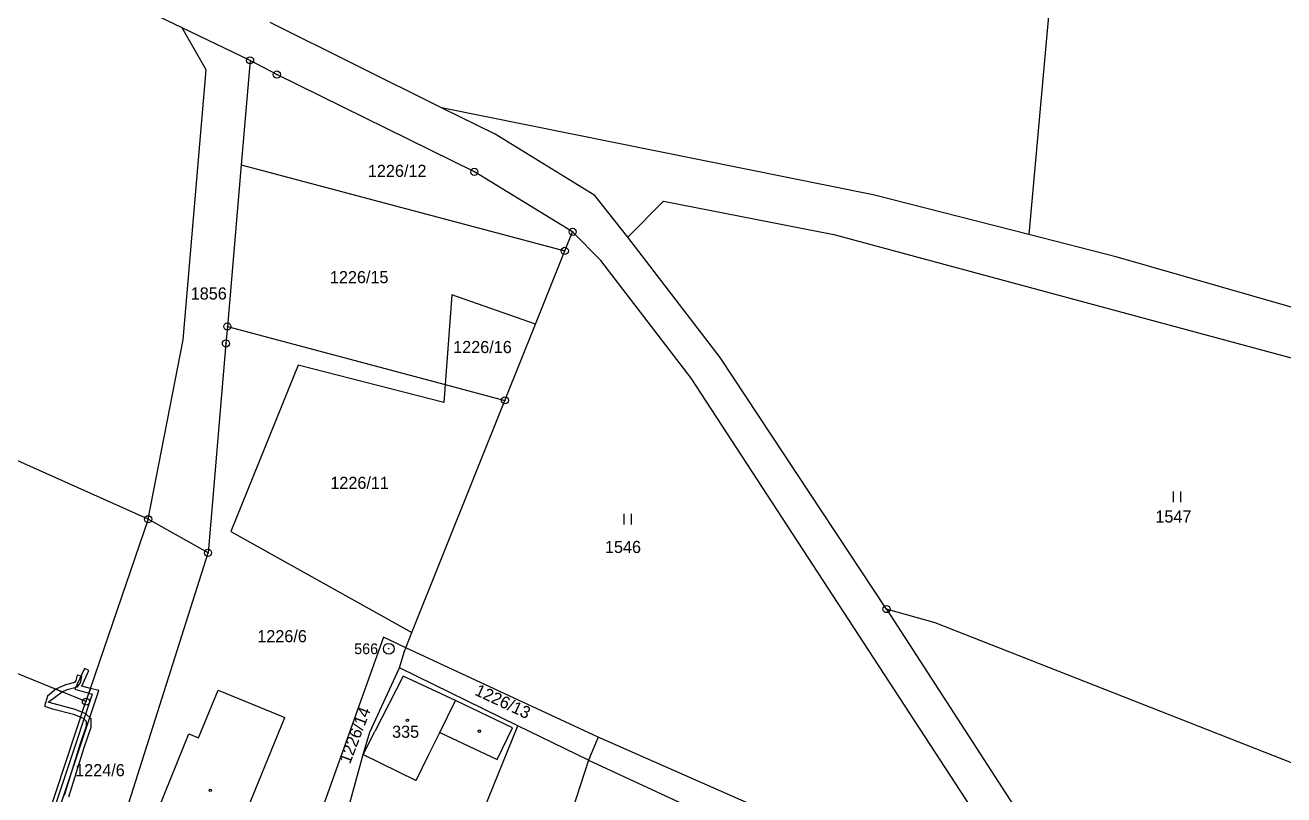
# Model space of a CAD drawing. Extents: x -820725 to -814908, y -1038210 to -1035296.
# Drawn here: x -818160.4 to -817983.8, y -1036708.3 to -1036600.3 of the extents above; entities that cross this region are included whole.
import ezdxf
from ezdxf.enums import TextEntityAlignment as Align

# ---------------------------------------------------------------- set-up
doc = ezdxf.new("R2010")
doc.units = 0
doc.header["$MEASUREMENT"] = 0
doc.linetypes.add('0_051C', pattern=[0])
for name, color, linetype in [('101', 1, 'CONTINUOUS'), ('1016', 1, 'CONTINUOUS'), ('105', 1, 'CONTINUOUS'), ('18', 1, 'CONTINUOUS'), ('21800', 1, 'CONTINUOUS'), ('21900', 1, 'CONTINUOUS'), ('23700', 1, 'CONTINUOUS'), ('306', 1, 'CONTINUOUS'), ('402', 1, 'CONTINUOUS'), ('404', 1, 'CONTINUOUS')]:
    doc.layers.add(name, color=color, linetype=linetype)

# ---------------------------------------------------------------- blocks, each defined once
blk = doc.blocks.new('4_02$0')
at = {"layer": '404', "color": 255, "linetype": 'Continuous'}
blk.add_circle((-0.01, 0), 0.175, dxfattribs=at)
blk = doc.blocks.new('3_06$2')
at = {"layer": '306', "color": 255, "linetype": 'Continuous'}
for p, q in [((-0.51, 0), (-0.51, 1.5)), ((0.49, 0), (0.49, 1.5))]:
    blk.add_line(p, q, dxfattribs=at)
blk = doc.blocks.new('1_01$12')
at = {"layer": '101', "color": 3, "linetype": 'Continuous'}
for radius in [0.75, 0.03]:
    blk.add_circle((0, 0), radius, dxfattribs=at)
blk = doc.blocks.new('1_05$13')
at = {"layer": '105', "color": 3, "linetype": 'Continuous'}
for radius in [0.5, 0.0303]:
    blk.add_circle((0, 0), radius, dxfattribs=at)

msp = doc.modelspace()

# ---------------------------------------------------------------- linework, layer by layer
at = {"layer": '21800', "color": 255, "linetype": 'Continuous'}
for p, q in [((-818107.38, -1036691.64), (-818111.36, -1036699.44)), ((-818100.05, -1036695.08), (-818107.38, -1036691.64)), ((-818102.25, -1036699.54), (-818100.05, -1036695.08)), ((-818092.08, -1036698.93), (-818100.05, -1036695.08)), ((-818094.19, -1036703.36), (-818092.08, -1036698.93)), ((-818113.01, -1036702.67), (-818111.36, -1036699.44)), ((-818103.87, -1036702.84), (-818102.25, -1036699.54)), ((-818102.25, -1036699.54), (-818094.19, -1036703.36)), ((-818113.01, -1036702.67), (-818105.66, -1036706.23)), ((-818105.56, -1036706.28), (-818103.87, -1036702.84)), ((-818105.56, -1036706.28), (-818105.66, -1036706.23))]:
    msp.add_line(p, q, dxfattribs=at)
at = {"layer": '21900', "color": 3, "linetype": 'Continuous'}
for p, q in [((-818005.45, -1036470.38), (-818019.6, -1036629.69)), ((-818102.01, -1036611.88), (-818126.07, -1036599.93)), ((-818128.88, -1036605.23), (-818138.39, -1036600.65)), ((-818128.88, -1036605.23), (-818130.13, -1036619.89)), ((-818125.12, -1036607.22), (-818128.88, -1036605.23)), ((-818097.41, -1036620.87), (-818125.12, -1036607.22)), ((-818130.13, -1036619.89), (-818132.07, -1036642.58)), ((-818130.13, -1036619.89), (-818084.72, -1036631.97)), ((-818083.62, -1036629.3), (-818097.41, -1036620.87)), ((-818084.72, -1036631.97), (-818083.62, -1036629.3)), ((-818088.83, -1036642.24), (-818084.72, -1036631.97)), ((-818100.58, -1036638.16), (-818101.52, -1036650.71)), ((-818088.83, -1036642.24), (-818100.58, -1036638.16)), ((-818132.07, -1036642.58), (-818132.27, -1036644.96)), ((-818132.07, -1036642.58), (-818101.52, -1036650.71)), ((-818093.12, -1036652.95), (-818088.83, -1036642.24)), ((-818132.27, -1036644.96), (-818134.78, -1036674.34)), ((-818122.15, -1036648.03), (-818131.57, -1036671.35)), ((-818101.71, -1036653.25), (-818122.15, -1036648.03)), ((-818101.52, -1036650.71), (-818101.71, -1036653.25)), ((-818101.52, -1036650.71), (-818093.12, -1036652.95)), ((-818106.17, -1036685.54), (-818093.12, -1036652.95)), ((-818143.18, -1036669.63), (-818151.91, -1036695.23)), ((-818134.78, -1036674.34), (-818143.18, -1036669.63)), ((-818131.57, -1036671.35), (-818106.17, -1036685.54)), ((-818151.54, -1036727.32), (-818134.78, -1036674.34)), ((-818032.75, -1036684.17), (-818039.58, -1036682.24)), ((-818039.58, -1036682.24), (-818005.86, -1036734.37)), ((-817972.15, -1036708.01), (-818032.75, -1036684.17)), ((-818151.91, -1036695.23), (-818174.27, -1036686.08)), ((-818110.14, -1036686.2), (-818119.35, -1036711.94)), ((-818107.04, -1036687.7), (-818110.14, -1036686.2)), ((-818107.04, -1036687.7), (-818106.17, -1036685.54)), ((-818107.9, -1036690.47), (-818107.26, -1036688.27)), ((-818107.26, -1036688.27), (-818107.04, -1036687.7)), ((-818080.05, -1036700.22), (-818107.04, -1036687.7)), ((-818112.08, -1036699.5), (-818107.9, -1036690.47)), ((-818091.29, -1036698.61), (-818107.9, -1036690.47)), ((-818136.1, -1036700.33), (-818133.35, -1036693.61)), ((-818133.35, -1036693.61), (-818124, -1036697.44)), ((-818157.8, -1036712.96), (-818151.91, -1036695.23)), ((-818130.94, -1036714.41), (-818124, -1036697.44)), ((-818099.55, -1036718.85), (-818091.29, -1036698.61)), ((-818081.41, -1036703.46), (-818091.29, -1036698.61)), ((-818145.75, -1036720.22), (-818137.46, -1036699.77)), ((-818137.46, -1036699.77), (-818136.1, -1036700.33)), ((-818113.01, -1036702.67), (-818112.08, -1036699.5)), ((-818080.05, -1036700.22), (-818081.41, -1036703.46)), ((-818053.31, -1036712.01), (-818080.05, -1036700.22)), ((-818115.52, -1036711.86), (-818113.01, -1036702.67)), ((-818081.41, -1036703.46), (-818087.99, -1036723.75)), ((-818081.41, -1036703.46), (-818054.57, -1036715.83))]:
    msp.add_line(p, q, dxfattribs=at)
for points in [[(-818138.39, -1036600.65), (-818155.18, -1036592.57), (-818168.03, -1036581.48), (-818195.13, -1036542.46), (-818210.34, -1036522.4), (-818221.07, -1036510.07)], [(-818143.18, -1036669.63), (-818138.25, -1036644.45), (-818135.02, -1036606.57), (-818138.39, -1036600.65)], [(-818143.18, -1036669.63), (-818237.97, -1036627.19), (-818315.49, -1036604.66)], [(-818019.6, -1036629.69), (-818041.47, -1036624.12), (-818102.01, -1036611.88)], [(-818075.87, -1036630.03), (-818080.49, -1036624.18), (-818094.51, -1036615.61), (-818102.01, -1036611.88)], [(-818075.87, -1036630.03), (-818070.89, -1036624.97), (-818046.98, -1036629.69), (-817954.68, -1036654.54)], [(-818014.23, -1036730.73), (-818066.99, -1036649.82), (-818079.65, -1036633.32), (-818083.62, -1036629.3)], [(-818039.58, -1036682.24), (-818062.9, -1036646.94), (-818075.87, -1036630.03)], [(-817950.88, -1036649.04), (-818007.24, -1036632.84), (-818019.6, -1036629.69)]]:
    msp.add_lwpolyline(points, dxfattribs=at)
at = {"layer": '23700', "color": 255, "linetype": '0_051C'}
for points in [[(-818154.53, -1036693.52), (-818153.1, -1036693.16), (-818152.69, -1036692.57), (-818152.47, -1036691.67), (-818153.15, -1036691.51), (-818153.33, -1036692.27), (-818153.52, -1036692.54), (-818154.77, -1036692.86), (-818156.13, -1036693.5), (-818155.25, -1036693.86), (-818154.53, -1036693.52)], [(-818152.48, -1036693.04), (-818151.49, -1036690.88), (-818152.12, -1036690.59), (-818153.46, -1036693.5), (-818151.5, -1036694.03), (-818151.27, -1036693.37), (-818152.48, -1036693.04)]]:
    msp.add_lwpolyline(points, close=True, dxfattribs=at)
for points in [[(-818160.61, -1036725.26), (-818150.12, -1036693.68), (-818151.27, -1036693.37), (-818151.5, -1036694.03), (-818151.02, -1036694.16), (-818161.27, -1036725.06)], [(-818154.31, -1036708.6), (-818152.14, -1036701.65), (-818151.18, -1036698.79), (-818151.16, -1036697.65), (-818151.93, -1036696.94), (-818152.41, -1036696.74), (-818153.42, -1036696.32), (-818156.39, -1036695.56), (-818157.19, -1036695.3), (-818155.25, -1036693.86), (-818156.13, -1036693.5), (-818157.28, -1036694.48), (-818157.74, -1036695.85), (-818156.59, -1036696.24), (-818153.64, -1036696.98), (-818152.63, -1036697.4), (-818152.31, -1036697.54), (-818151.86, -1036697.95), (-818151.88, -1036698.67), (-818152.8, -1036701.43), (-818154.97, -1036708.4)]]:
    msp.add_lwpolyline(points, dxfattribs=at)

# ---------------------------------------------------------------- block references
at = {"layer": '101', "color": 0, "linetype": 'ByBlock'}
msp.add_blockref('1_01$12', (-818109.42, -1036687.81), dxfattribs=at)
at = {"layer": '105', "color": 0, "linetype": 'ByBlock'}
for p in [(-818128.88, -1036605.23), (-818125.12, -1036607.22), (-818097.41, -1036620.87), (-818083.62, -1036629.3), (-818084.72, -1036631.97), (-818132.07, -1036642.58), (-818132.27, -1036644.96), (-818093.12, -1036652.95), (-818143.18, -1036669.63), (-818134.78, -1036674.34), (-818039.58, -1036682.24), (-818151.91, -1036695.23)]:
    msp.add_blockref('1_05$13', p, dxfattribs=at)
at = {"layer": '306', "color": 0, "linetype": 'ByBlock'}
for p in [(-817998.79, -1036667.25), (-818075.86, -1036670.35)]:
    msp.add_blockref('3_06$2', p, dxfattribs=at)
at = {"layer": '402', "color": 0, "linetype": 'ByBlock'}
msp.add_blockref('4_02$0', (-818096.7, -1036699.37), dxfattribs=at)
at = {"layer": '404', "color": 0, "linetype": 'ByBlock'}
for p in [(-818106.79, -1036697.86), (-818134.45, -1036707.69)]:
    msp.add_blockref('4_02$0', p, dxfattribs=at)

# ---------------------------------------------------------------- texts
at = {"layer": '1016', "color": 174, "linetype": 'Continuous'}
msp.add_text('566', height=1.5, dxfattribs=at).set_placement((-818110.92, -1036687.81), align=Align.MIDDLE_RIGHT)
at = {"layer": '18', "color": 255, "linetype": 'Continuous'}
for s, p in [('1226/12', (-818108.24, -1036622.1)), ('1226/15', (-818113.57, -1036637.01)), ('1226/16', (-818096.27, -1036646.82)), ('1226/11', (-818113.51, -1036665.88)), ('1226/6', (-818124.39, -1036687.4)), ('335', (-818107.06, -1036700.81)), ('1224/6', (-818149.94, -1036706.21))]:
    msp.add_text(s, height=1.7, dxfattribs=at).set_placement(p, align=Align.BOTTOM_CENTER)
for s, p in [('1856', (-818134.68, -1036637.95)), ('1547', (-817999.33, -1036669.25)), ('1546', (-818076.56, -1036673.52))]:
    msp.add_text(s, height=1.7, dxfattribs=at).set_placement(p, align=Align.MIDDLE_CENTER)
msp.add_text('1226/13', height=1.7, rotation=335, dxfattribs=at).set_placement((-818093.98, -1036696.43), align=Align.BOTTOM_CENTER)
msp.add_text('1226/14', height=1.7, rotation=69, dxfattribs=at).set_placement((-818114.39, -1036704.27), align=Align.BOTTOM_LEFT)

doc.saveas('drawing.dxf')
